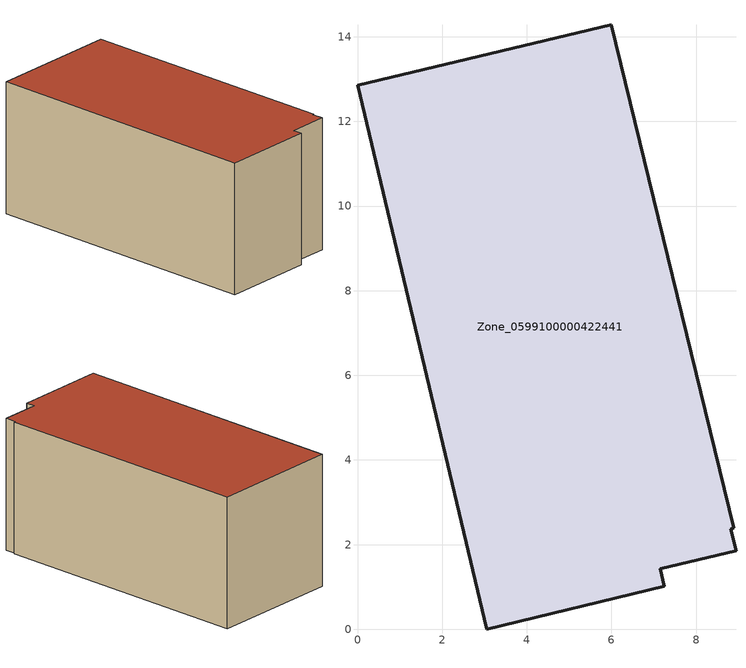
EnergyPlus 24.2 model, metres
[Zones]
Zone_0599100000422441
 floor ground (C_G): 0,12.85 6,14.28 8.89,2.4 8.82,2.36 8.94,1.86 7.15,1.43 7.25,1.01 3.06,0 z0
 wall outside (C_F): 6,14.28 0,12.85 3.06,0 7.25,1.01 7.15,1.43 8.94,1.86 8.82,2.36 8.89,2.4 6,14.28 z0:6.2
 roof outside (C_R): 8.94,1.86 8.82,2.36 8.89,2.4 6,14.28 0,12.85 3.06,0 7.25,1.01 7.15,1.43 z6.2
[BUILDING]
Pand.0599100000422441: North Axis=0; Terrain=City; Loads Convergence Tolerance Value=0.04; Temperature Convergence Tolerance Value=0.4; Solar Distribution=FullExterior; Maximum Number of Warmup Days=25; Minimum Number of Warmup Days=1
[Site:Location]
Rotterdam.The.Hague.AP_ZH_NLD Design_Conditions: Latitude=51.96; Longitude=4.45; Time Zone=1; Elevation=-4.5
[SITE:GROUNDTEMPERATURE:BUILDINGSURFACE]
18, 18, 18, 18, 18, 18, 18, 18, 18, 18, 18, 18
[MATERIAL] Thermal Absorptance=0.9; Solar Absorptance=0.7; Visible Absorptance=0.7
Name | Roughness | Thickness | Conductivity | Density | Specific Heat
G.TC.2006-2014 | MediumSmooth | 0.15 | 0.06 | 540 | 1210
F.TC.2006-2014 | Rough | 0.3 | 0.12 | 1920 | 840
R.TC.2006-2014 | MediumRough | 0.2 | 0.08 | 1500 | 1000
[CONSTRUCTION]
C_G: G.TC.2006-2014
C_F: F.TC.2006-2014
C_R: R.TC.2006-2014
[ZONE]
Zone_0599100000422441: Type=1; Multiplier=1; Ceiling Height=Autocalculate; Volume=Autocalculate; Floor Area=autocalculate; Part of Total Floor Area=Yes
[ZONEINFILTRATION:DESIGNFLOWRATE]
Infil_Zone_0599100000422441: Zone or ZoneList or Space or SpaceList=Zone_0599100000422441; Schedule=AlwaysOn; Design Flow Rate Calculation Method=Flow/Area; Flow Rate per Floor Area=0.0015; Constant Term Coefficient=1; Temperature Term Coefficient=0; Velocity Term Coefficient=0; Velocity Squared Term Coefficient=0
[HVACTEMPLATE:ZONE:IDEALLOADSAIRSYSTEM]
Zone_0599100000422441: Maximum Heating Supply Air Temperature=50; Minimum Cooling Supply Air Temperature=13; Maximum Heating Supply Air Humidity Ratio=0.0156; Minimum Cooling Supply Air Humidity Ratio=0.0077; Heating Limit=NoLimit; Cooling Limit=NoLimit; Dehumidification Control Type=ConstantSensibleHeatRatio; Cooling Sensible Heat Ratio=0.7; Dehumidification Setpoint=60; Humidification Control Type=None; Humidification Setpoint=30; Outdoor Air Method=None; Outdoor Air Flow Rate per Person=0.00944; Outdoor Air Flow Rate per Zone Floor Area=0; Outdoor Air Flow Rate per Zone=0; Demand Controlled Ventilation Type=None; Outdoor Air Economizer Type=NoEconomizer; Heat Recovery Type=None; Sensible Heat Recovery Effectiveness=0.7; Latent Heat Recovery Effectiveness=0.65
[ZONECONTROL:THERMOSTAT]
ThermostatControl_Zone_0599100000422441: Zone or ZoneList=Zone_0599100000422441; Control Type Schedule=DualSetpointControlType; Control 1=Thermostat_Zone_0599100000422441; Temperature Difference Between Cutout And Setpoint=0
[THERMOSTATSETPOINT:DUALSETPOINT]
Thermostat_Zone_0599100000422441: Heating Setpoint Temperature Schedule=HeatingSetpoint_Zone_0599100000422441; Cooling Setpoint Temperature Schedule=CoolingSetpoint_Zone_0599100000422441
[SCHEDULE:COMPACT]
HeatingSetpoint_Zone_0599100000422441: Through: 12/31, For: AllDays, Until: 24:00, 21
CoolingSetpoint_Zone_0599100000422441: Through: 12/31, For: AllDays, Until: 24:00, 24
DualSetpointControlType: Through: 12/31, For: AllDays, Until: 24:00, 4
AlwaysOn: Through: 12/31, For: AllDays, Until: 24:00, 1
